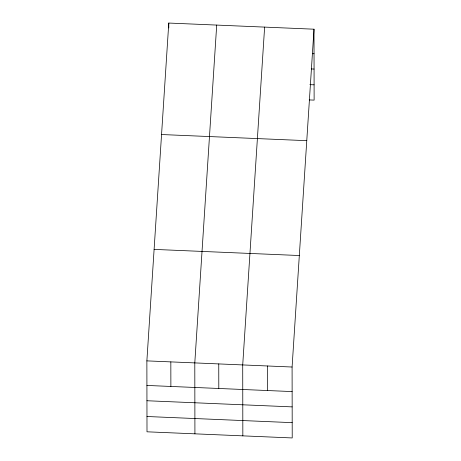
<?xml version="1.0" encoding="UTF-8"?>
<svg xmlns="http://www.w3.org/2000/svg" width="461" height="461" viewBox="0 0 461 461"><rect width="100%" height="100%" fill="white"/><g stroke="black" fill="none" stroke-linecap="round" stroke-linejoin="round"><path stroke-width="0.69" d="M313.999 29.193L292.09 367.019L292.216 437.95L147.001 431.807L146.875 360.877L168.784 23.05L313.999 29.193L314.125 100.123L309.187 99.916M216.705 25.078L194.796 362.905L194.922 433.836M264.626 27.101L242.716 364.928L242.843 435.864M312.633 53.695L314.045 53.753M311.25 68.937L314.074 69.058M309.867 84.645L314.097 84.824M161.552 134.531L306.772 140.674M154.107 249.395L299.322 255.532M146.875 360.877L292.09 367.019M146.915 385.442L292.136 391.579M146.944 400.742L292.165 406.884M146.973 416.508L292.188 422.651M267.403 365.971L267.449 390.536M218.756 363.913L218.802 388.479M170.835 361.891L170.881 386.456M168.784 23.05L168.795 27.965"/></g></svg>
